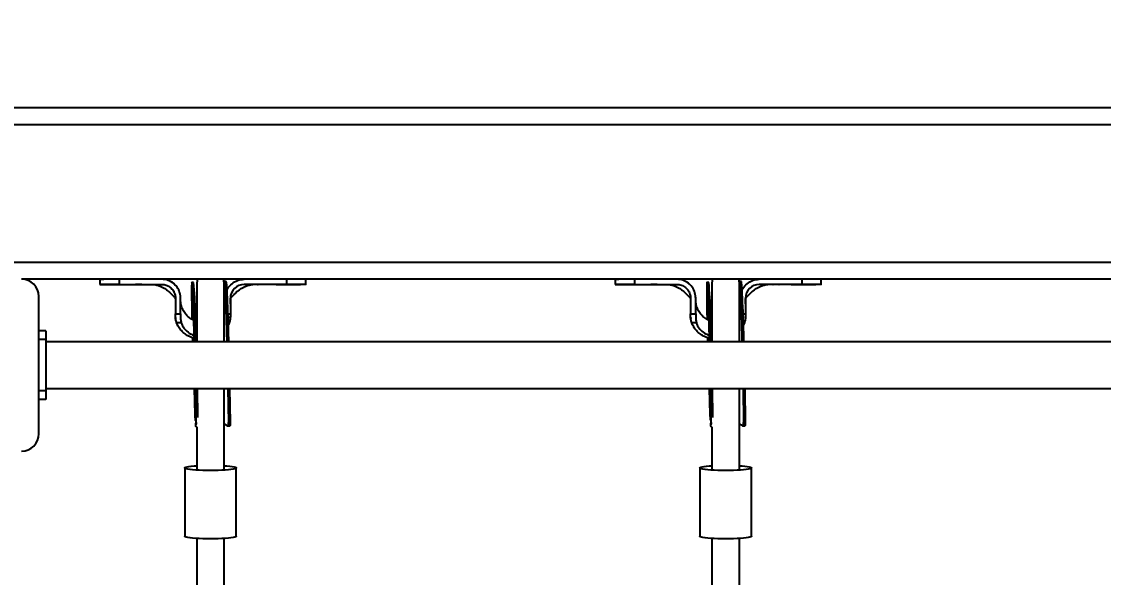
# Model space of a CAD drawing. Header units: millimetres. Extents: x -3365 to 2979, y -3775 to 2808.
# Drawn here: x 219 to 849, y 985 to 1308 of the extents above; entities that cross this region are included whole.
import ezdxf

# ---------------------------------------------------------------- set-up
doc = ezdxf.new("R2010")
doc.units = ezdxf.units.MM
for name, color, linetype in [('DIKOM_ОБЪЕКТ', 7, 'Continuous'), ('DIKOM_РАЗМЕР_ЗОНА', 7, 'Continuous'), ('DIKOM_РАЗМЕР_ОБЪЕКТА', 7, 'Continuous')]:
    doc.layers.add(name, color=color, linetype=linetype)
doc.styles.add('style1', font='arial.ttf', dxfattribs={"width": 0.8})
doc.dimstyles.new('1-50', dxfattribs={"dimtxt": 300, "dimasz": 200, "dimexe": 100, "dimexo": 0, "dimgap": 100, "dimtad": 1, "dimdec": 0, "dimtxsty": 'style1', "dimcen": 0, "dimclrd": 7, "dimclre": 7, "dimadec": 1, "dimazin": 2, "dimtfac": 1, "dimtdec": 0, "dimtmove": 0, "dimatfit": 3, "dimfxl": 0, "dimlwd": 25, "dimlwe": 18, "dimarcsym": 0})

# ---------------------------------------------------------------- blocks, each defined once
blk = doc.blocks.new('*D10')
at = {"layer": 'Defpoints', "color": 0, "transparency": 16777216}
for p in [(-921.14, 1308.33), (-1680.72, -1441.67), (325.78, -1441.67)]:
    blk.add_point(p, dxfattribs=at)
at = {"layer": 'DIKOM_РАЗМЕР_ОБЪЕКТА', "color": 7, "lineweight": 18, "transparency": 16777216}
for p, q in [((-921.14, 1308.33), (-1780.72, 1308.33)), ((325.78, -1441.67), (-1780.72, -1441.67))]:
    blk.add_line(p, q, dxfattribs=at)
at = {"layer": 'DIKOM_РАЗМЕР_ОБЪЕКТА', "color": 7, "lineweight": 25, "transparency": 16777216}
blk.add_line((-1680.72, 1108.33), (-1680.72, -1241.67), dxfattribs=at)
at = {"layer": 'DIKOM_РАЗМЕР_ОБЪЕКТА', "color": 7, "transparency": 16777216}
for points in [[(-1714.05, 1108.33), (-1647.38, 1108.33), (-1680.72, 1308.33)], [(-1714.05, -1241.67), (-1647.38, -1241.67), (-1680.72, -1441.67)]]:
    blk.add_solid(points, dxfattribs=at)
at = {"layer": 'DIKOM_РАЗМЕР_ОБЪЕКТА', "color": 0, "transparency": 16777216, "insert": (-1933.89, 16.54), "char_height": 300, "attachment_point": 5, "rotation": 90, "style": 'style1'}
blk.add_mtext('2750', dxfattribs=at)
blk = doc.blocks.new('*D12')
at = {"layer": 'Defpoints', "color": 0, "transparency": 16777216}
for p in [(-2915.08, 2808.33), (772.79, 2808.33), (178.86, -2941.67)]:
    blk.add_point(p, dxfattribs=at)
at = {"layer": 'DIKOM_РАЗМЕР_ЗОНА', "color": 7, "lineweight": 18, "transparency": 16777216}
for p, q in [((772.79, 2808.33), (-3015.08, 2808.33)), ((178.86, -2941.67), (-3015.08, -2941.67))]:
    blk.add_line(p, q, dxfattribs=at)
at = {"layer": 'DIKOM_РАЗМЕР_ЗОНА', "color": 7, "lineweight": 25, "transparency": 16777216}
blk.add_line((-2915.08, -2741.67), (-2915.08, 2608.33), dxfattribs=at)
at = {"layer": 'DIKOM_РАЗМЕР_ЗОНА', "color": 7, "transparency": 16777216}
for points in [[(-2948.41, 2608.33), (-2881.74, 2608.33), (-2915.08, 2808.33)], [(-2948.41, -2741.67), (-2881.74, -2741.67), (-2915.08, -2941.67)]]:
    blk.add_solid(points, dxfattribs=at)
at = {"layer": 'DIKOM_РАЗМЕР_ЗОНА', "color": 0, "transparency": 16777216, "insert": (-3168.25, 58.33), "char_height": 300, "attachment_point": 5, "rotation": 90, "style": 'style1'}
blk.add_mtext('5750', dxfattribs=at)

msp = doc.modelspace()

# ---------------------------------------------------------------- linework, layer by layer
at = {"layer": 'DIKOM_ОБЪЕКТ'}
for p, q in [((-971.14, 1258.33), (1328.86, 1258.33)), ((1328.86, 1248.33), (-971.14, 1248.33)), ((-971.14, 1168.33), (1328.86, 1168.33)), ((1238.86, 1158.33), (218.86, 1158.33)), ((264.44, 1158.33), (264.44, 1155.33)), ((264.44, 1155.33), (269.71, 1155.33)), ((271.03, 1155.33), (267.92, 1155.33)), ((270.8, 1155.33), (268.56, 1155.33)), ((275.72, 1158.33), (275.72, 1155.33)), ((275.72, 1155.33), (300.44, 1155.33)), ((307.17, 1156.03), (305.41, 1157.08)), ((307.87, 1155.37), (307.54, 1155.67)), ((319.02, 1156.46), (318.02, 1156.43)), ((320.86, 1155.85), (320.86, 1121.83)), ((336.86, 1121.83), (336.86, 1155.85)), ((338.01, 1156.98), (337.01, 1156.95)), ((373.15, 1155.33), (348.44, 1155.33)), ((371.92, 1155.33), (378.56, 1155.33)), ((373.15, 1158.33), (373.15, 1155.33)), ((373.33, 1155.33), (373.72, 1155.33)), ((378.62, 1155.33), (381.36, 1155.33)), ((384.44, 1155.33), (384.44, 1158.33)), ((564.44, 1158.33), (564.44, 1155.33)), ((564.44, 1155.33), (569.71, 1155.33)), ((571.03, 1155.33), (567.92, 1155.33)), ((570.8, 1155.33), (568.56, 1155.33)), ((575.72, 1158.33), (575.72, 1155.33)), ((575.72, 1155.33), (600.44, 1155.33)), ((607.17, 1156.03), (605.41, 1157.08)), ((607.87, 1155.37), (607.54, 1155.67)), ((619.02, 1156.46), (618.02, 1156.43)), ((620.86, 1155.85), (620.86, 1121.83)), ((636.86, 1121.83), (636.86, 1155.85)), ((638.01, 1156.98), (637.01, 1156.95)), ((673.15, 1155.33), (648.44, 1155.33)), ((671.92, 1155.33), (678.56, 1155.33)), ((673.15, 1158.33), (673.15, 1155.33)), ((673.33, 1155.33), (673.72, 1155.33)), ((678.62, 1155.33), (681.36, 1155.33)), ((684.44, 1155.33), (684.44, 1158.33)), ((228.86, 1068.33), (228.86, 1148.33)), ((308.44, 1147.33), (308.44, 1146.33)), ((311.44, 1146.33), (311.44, 1147.33)), ((340.44, 1147.33), (340.44, 1146.33)), ((608.44, 1147.33), (608.44, 1146.33)), ((611.44, 1146.33), (611.44, 1147.33)), ((640.44, 1147.33), (640.44, 1146.33)), ((308.44, 1146.33), (308.44, 1138.19)), ((311.44, 1138.19), (311.44, 1146.33)), ((340.44, 1146.33), (340.44, 1138.19)), ((608.44, 1146.33), (608.44, 1138.19)), ((611.44, 1138.19), (611.44, 1146.33)), ((640.44, 1146.33), (640.44, 1138.19)), ((308.44, 1138.19), (311.44, 1138.19)), ((308.52, 1136.08), (308.53, 1135.51)), ((339.04, 1138.19), (340.44, 1138.19)), ((340.37, 1135.7), (340.39, 1136.48)), ((340.39, 1135.98), (340.4, 1136.68)), ((608.44, 1138.19), (611.44, 1138.19)), ((608.52, 1136.08), (608.53, 1135.51)), ((639.04, 1138.19), (640.44, 1138.19)), ((640.37, 1135.7), (640.39, 1136.48)), ((640.39, 1135.98), (640.4, 1136.68)), ((232.86, 1128.33), (228.86, 1128.33)), ((232.86, 1128.33), (232.86, 1123.33)), ((311.82, 1132.98), (309.1, 1132.98)), ((339.77, 1132.98), (339.21, 1132.98)), ((339.77, 1132.98), (339.25, 1131.74)), ((611.82, 1132.98), (609.1, 1132.98)), ((639.77, 1132.98), (639.21, 1132.98)), ((639.77, 1132.98), (639.25, 1131.74)), ((232.86, 1123.33), (228.86, 1123.33)), ((232.86, 1123.33), (232.86, 1093.33)), ((1224.86, 1121.83), (232.86, 1121.83)), ((320.43, 1125.37), (320.86, 1125.21)), ((320.86, 1123.6), (320.48, 1123.67)), ((620.43, 1125.37), (620.86, 1125.21)), ((620.86, 1123.6), (620.48, 1123.67)), ((232.86, 1093.33), (228.86, 1093.33)), ((232.86, 1094.83), (1224.86, 1094.83)), ((232.86, 1093.33), (232.86, 1088.33)), ((319.25, 1094.83), (319.72, 1079.68)), ((320, 1094.83), (320.31, 1073.53)), ((320, 1094.83), (320.29, 1074.49)), ((321, 1094.83), (321.25, 1077.9)), ((336.86, 1047.9), (336.86, 1094.83)), ((339, 1094.83), (339.28, 1075.01)), ((340, 1094.83), (340.28, 1075.04)), ((619.25, 1094.83), (619.72, 1079.68)), ((620, 1094.83), (620.31, 1073.53)), ((620, 1094.83), (620.29, 1074.49)), ((621, 1094.83), (621.24, 1077.9)), ((636.86, 1047.9), (636.86, 1094.83)), ((639, 1094.83), (639.28, 1075.01)), ((640, 1094.83), (640.28, 1075.04)), ((232.86, 1088.33), (228.86, 1088.33)), ((320.29, 1074.49), (321.06, 1074.51)), ((320.5, 1072.4), (320.86, 1072.41)), ((320.86, 1072.41), (320.86, 1047.9)), ((337.59, 1073.87), (336.86, 1074.39)), ((339.01, 1072.91), (340.03, 1072.94)), ((339.28, 1075.01), (340.28, 1075.04)), ((620.29, 1074.49), (621.06, 1074.51)), ((620.5, 1072.4), (620.86, 1072.41)), ((620.86, 1072.41), (620.86, 1047.9)), ((637.59, 1073.87), (636.86, 1074.39)), ((639.01, 1072.91), (640.03, 1072.94)), ((639.28, 1075.01), (640.28, 1075.04)), ((313.86, 1048.51), (313.86, 1008.7)), ((343.86, 1008.7), (343.86, 1048.51)), ((613.86, 1048.51), (613.86, 1008.7)), ((643.86, 1008.7), (643.86, 1048.51)), ((320.86, 1007.44), (320.86, 978.3)), ((336.86, 978.3), (336.86, 1007.44)), ((620.86, 1007.44), (620.86, 978.3)), ((636.86, 978.3), (636.86, 1007.44))]:
    msp.add_line(p, q, dxfattribs=at)
at = {"layer": 'DIKOM_ОБЪЕКТ', "flags": 128}
for points in [[(319.53, 1121.83), (319.51, 1122.63), (319.42, 1125.95), (319.32, 1129.27), (319.22, 1132.54), (319.12, 1135.73), (319.01, 1138.8), (318.9, 1141.71), (318.79, 1144.44), (318.69, 1146.95), (318.58, 1149.22), (318.48, 1151.21), (318.38, 1152.9), (318.29, 1154.28), (318.2, 1155.33), (318.12, 1156.04), (318.05, 1156.39), (317.99, 1156.39), (317.94, 1156.03), (317.9, 1155.32), (317.87, 1154.27), (317.86, 1152.88), (317.85, 1151.18), (317.86, 1149.19), (317.88, 1146.92), (317.9, 1144.4), (317.95, 1141.67), (318, 1138.75), (318.06, 1135.68), (318.07, 1135.06)], [(321.25, 1158.33), (321.06, 1157.63), (320.86, 1155.85)], [(336.86, 1155.85), (336.66, 1157.63), (336.46, 1158.33)], [(338.53, 1121.83), (338.5, 1123.15), (338.41, 1126.47), (338.31, 1129.79), (338.21, 1133.06), (338.11, 1136.25), (338, 1139.32), (337.89, 1142.23), (337.78, 1144.96), (337.67, 1147.47), (337.57, 1149.74), (337.47, 1151.73), (337.37, 1153.42), (337.28, 1154.8), (337.19, 1155.85), (337.11, 1156.56), (337.04, 1156.91), (336.98, 1156.91), (336.93, 1156.55), (336.89, 1155.84), (336.86, 1154.79), (336.86, 1154.37)], [(339.53, 1121.83), (339.5, 1123.18), (339.41, 1126.5), (339.31, 1129.82), (339.21, 1133.08), (339.11, 1136.27), (339, 1139.34), (338.89, 1142.26), (338.78, 1144.99), (338.67, 1147.5), (338.57, 1149.76), (338.47, 1151.76), (338.37, 1153.45), (338.27, 1154.83), (338.19, 1155.88), (338.11, 1156.58), (338.04, 1156.94), (338.01, 1156.98)], [(619.53, 1121.83), (619.51, 1122.63), (619.42, 1125.95), (619.32, 1129.27), (619.22, 1132.54), (619.12, 1135.73), (619.01, 1138.8), (618.9, 1141.71), (618.79, 1144.44), (618.69, 1146.95), (618.58, 1149.22), (618.48, 1151.21), (618.38, 1152.9), (618.29, 1154.28), (618.2, 1155.33), (618.12, 1156.04), (618.05, 1156.39), (617.99, 1156.39), (617.94, 1156.03), (617.9, 1155.32), (617.87, 1154.27), (617.86, 1152.88), (617.85, 1151.18), (617.86, 1149.19), (617.88, 1146.92), (617.9, 1144.4), (617.95, 1141.67), (618, 1138.75), (618.06, 1135.68), (618.07, 1135.06)], [(621.25, 1158.33), (621.06, 1157.63), (620.86, 1155.85)], [(636.86, 1155.85), (636.66, 1157.63), (636.46, 1158.33)], [(638.53, 1121.83), (638.5, 1123.15), (638.41, 1126.47), (638.31, 1129.79), (638.21, 1133.06), (638.11, 1136.25), (638, 1139.32), (637.89, 1142.23), (637.78, 1144.96), (637.67, 1147.47), (637.57, 1149.74), (637.47, 1151.73), (637.37, 1153.42), (637.28, 1154.8), (637.19, 1155.85), (637.11, 1156.56), (637.04, 1156.91), (636.98, 1156.91), (636.93, 1156.55), (636.89, 1155.84), (636.86, 1154.79), (636.86, 1154.37)], [(639.53, 1121.83), (639.5, 1123.18), (639.41, 1126.5), (639.31, 1129.82), (639.21, 1133.08), (639.11, 1136.27), (639, 1139.34), (638.89, 1142.26), (638.78, 1144.99), (638.67, 1147.5), (638.57, 1149.76), (638.47, 1151.76), (638.37, 1153.45), (638.27, 1154.83), (638.19, 1155.88), (638.11, 1156.58), (638.04, 1156.94), (638.01, 1156.98)], [(318.34, 1124.27), (318.39, 1122.59), (318.41, 1121.83)], [(618.34, 1124.27), (618.39, 1122.59), (618.41, 1121.83)], [(328.86, 1047.01), (326.57, 1047.03), (324.33, 1047.08), (322.2, 1047.17), (320.23, 1047.28), (318.45, 1047.43), (316.93, 1047.6), (315.68, 1047.79), (314.74, 1048), (314.13, 1048.22), (313.87, 1048.45), (313.96, 1048.68), (314.39, 1048.9), (315.17, 1049.12), (316.27, 1049.32), (317.66, 1049.5), (319.31, 1049.66), (320.86, 1049.77)], [(336.86, 1049.77), (338.4, 1049.66), (340.05, 1049.5), (341.45, 1049.32), (342.54, 1049.12), (343.32, 1048.9), (343.76, 1048.68), (343.85, 1048.45), (343.58, 1048.22), (342.97, 1048), (342.03, 1047.79), (340.79, 1047.6), (339.26, 1047.43), (337.49, 1047.28), (335.51, 1047.17), (333.38, 1047.08), (331.15, 1047.03), (328.86, 1047.01)], [(628.86, 1047.01), (626.57, 1047.03), (624.33, 1047.08), (622.2, 1047.17), (620.23, 1047.28), (618.45, 1047.43), (616.93, 1047.6), (615.68, 1047.79), (614.74, 1048), (614.13, 1048.22), (613.87, 1048.45), (613.96, 1048.68), (614.39, 1048.9), (615.17, 1049.12), (616.27, 1049.32), (617.66, 1049.5), (619.31, 1049.66), (620.86, 1049.77)], [(636.86, 1049.77), (638.4, 1049.66), (640.05, 1049.5), (641.45, 1049.32), (642.54, 1049.12), (643.32, 1048.9), (643.76, 1048.68), (643.85, 1048.45), (643.58, 1048.22), (642.97, 1048), (642.03, 1047.79), (640.79, 1047.6), (639.26, 1047.43), (637.49, 1047.28), (635.51, 1047.17), (633.38, 1047.08), (631.15, 1047.03), (628.86, 1047.01)], [(328.86, 1007.21), (326.57, 1007.23), (324.33, 1007.28), (322.2, 1007.37), (320.23, 1007.48), (318.45, 1007.63), (316.93, 1007.8), (315.68, 1007.99), (314.74, 1008.2), (314.13, 1008.42), (313.87, 1008.65), (313.86, 1008.7)], [(343.86, 1008.7), (343.85, 1008.65), (343.58, 1008.42), (342.97, 1008.2), (342.03, 1007.99), (340.79, 1007.8), (339.26, 1007.63), (337.49, 1007.48), (335.51, 1007.37), (333.38, 1007.28), (331.15, 1007.23), (328.86, 1007.21)], [(628.86, 1007.21), (626.57, 1007.23), (624.33, 1007.28), (622.2, 1007.37), (620.23, 1007.48), (618.45, 1007.63), (616.93, 1007.8), (615.68, 1007.99), (614.74, 1008.2), (614.13, 1008.42), (613.87, 1008.65), (613.86, 1008.7)], [(643.86, 1008.7), (643.85, 1008.65), (643.58, 1008.42), (642.97, 1008.2), (642.03, 1007.99), (640.79, 1007.8), (639.26, 1007.63), (637.49, 1007.48), (635.51, 1007.37), (633.38, 1007.28), (631.15, 1007.23), (628.86, 1007.21)]]:
    msp.add_lwpolyline(points, dxfattribs=at)
at = {"layer": 'DIKOM_ОБЪЕКТ'}
for centre, radius, start, end in [((218.86, 1148.33), 10, 0, 90), ((-170.23, 1117.83), 490.78, 0.46753, 4.51487), ((348.44, 1147.33), 8, 89.99959, 180.00126), ((129.77, 1117.83), 490.78, 0.46753, 4.51487), ((648.44, 1147.33), 8, 90.00081, 180.00005), ((218.86, 1068.33), 10, 270, 0)]:
    msp.add_arc(centre, radius, start, end, dxfattribs=at)
for points, knots in [([(264.45, 1158.33), (264.5, 1158.33), (264.59, 1158.33), (265.36, 1158.33), (266.26, 1158.33), (266.68, 1158.33)], [0, 0, 0, 0, 0.340107, 0.690673, 1, 1, 1, 1]), ([(275.72, 1155.33), (275.63, 1155.33), (275.22, 1155.33), (273.51, 1155.33), (271.09, 1155.33), (268.55, 1155.33), (266.72, 1155.33), (265.38, 1155.33), (264.57, 1155.33), (264.49, 1155.33), (264.46, 1155.33)], [0, 0, 0, 0, 0.012377, 0.061895, 0.261123, 0.409634, 0.562453, 0.710964, 0.863783, 1, 1, 1, 1]), ([(269.71, 1155.33), (270.1, 1155.33), (270.88, 1155.33), (272.09, 1155.33), (272.71, 1155.33)], [0, 0, 0, 0, 0.492056, 1, 1, 1, 1]), ([(270.07, 1155.33), (271.19, 1155.33), (273.52, 1155.33), (276.01, 1155.33), (277.31, 1155.33)], [0, 0, 0, 0, 0.47816, 1, 1, 1, 1]), ([(275.33, 1155.33), (276.26, 1155.33), (278.22, 1155.33), (280.73, 1155.33), (282.04, 1155.33)], [0, 0, 0, 0, 0.477468, 1, 1, 1, 1]), ([(288.89, 1155.33), (288.9, 1155.33), (288.97, 1155.33), (288.59, 1155.33), (287.75, 1155.33), (286.58, 1155.33), (285.66, 1155.33), (285.24, 1155.33)], [0, 0, 0, 0, 0.06425, 0.306792, 0.549341, 0.791885, 1, 1, 1, 1]), ([(295.25, 1155.32), (295.32, 1155.32), (295.48, 1155.32), (295.65, 1155.32), (295.73, 1155.32)], [0, 0, 0, 0, 0.49808, 1, 1, 1, 1]), ([(295.57, 1155.33), (295.93, 1155.31), (296.63, 1155.27), (298.45, 1154.79), (300.19, 1154.07), (301.62, 1153.31), (302.72, 1152.6), (303.64, 1151.95), (304.52, 1151.23), (305.47, 1150.38), (306.37, 1149.33), (307.25, 1148.56), (307.84, 1147.87), (308.24, 1147.36), (308.34, 1147.11), (308.36, 1147.05), (308.38, 1147.02), (308.39, 1146.99), (308.4, 1146.95), (308.42, 1146.86), (308.42, 1146.8), (308.44, 1146.75), (308.44, 1146.45), (308.44, 1146.34), (308.44, 1146.29)], [0, 0, 0, 0, 0.150023, 0.285116, 0.400988, 0.491061, 0.549656, 0.595442, 0.653442, 0.721442, 0.788229, 0.844913, 0.895827, 0.92003, 0.924448, 0.926119, 0.927575, 0.929021, 0.930602, 0.93441, 0.957286, 0.976122, 0.990799, 1, 1, 1, 1]), ([(311.44, 1147.33), (311.43, 1147.42), (311.43, 1147.84), (311.31, 1149.5), (310.51, 1152.26), (308.29, 1155.33), (305.19, 1157.48), (302.4, 1158.27), (300.8, 1158.32), (300.44, 1158.33)], [0, 0, 0, 0, 0.014813, 0.074109, 0.290051, 0.505969, 0.720948, 0.936015, 1, 1, 1, 1]), ([(300.44, 1155.33), (300.66, 1155.32), (301.78, 1155.29), (303.77, 1154.77), (306.04, 1153.25), (307.68, 1151.06), (308.37, 1148.96), (308.42, 1147.7), (308.44, 1147.33)], [0, 0, 0, 0, 0.054127, 0.268333, 0.482528, 0.697285, 0.911981, 1, 1, 1, 1]), ([(307.66, 1155.63), (307.6, 1155.68), (307.48, 1155.78), (307.37, 1155.87), (307.32, 1155.91)], [0, 0, 0, 0, 0.500187, 1, 1, 1, 1]), ([(338.46, 1151.84), (338.48, 1151.94), (338.85, 1153.23), (340.63, 1155.27), (343.61, 1157.46), (346.44, 1158.27), (348.05, 1158.32), (348.44, 1158.33)], [0, 0, 0, 0, 0.025862, 0.319907, 0.613801, 0.908345, 1, 1, 1, 1]), ([(340.44, 1144.02), (340.44, 1143.98), (340.44, 1143.91), (340.44, 1144.09), (340.44, 1144.75), (340.44, 1145.48), (340.44, 1146.02), (340.43, 1146.53), (340.44, 1146.79), (340.46, 1146.86), (340.46, 1146.91), (340.48, 1146.98), (340.49, 1147.01), (340.5, 1147.04), (340.52, 1147.07), (340.54, 1147.13), (340.64, 1147.37), (341.04, 1147.88), (341.68, 1148.6), (342.6, 1149.45), (343.53, 1150.48), (344.47, 1151.33), (345.3, 1151.99), (346.17, 1152.61), (347.26, 1153.31), (348.7, 1154.08), (350.46, 1154.79), (352.31, 1155.27), (353.03, 1155.31), (353.41, 1155.33)], [0, 0, 0, 0, 0.038804, 0.073968, 0.124841, 0.172223, 0.205993, 0.227863, 0.241702, 0.25434, 0.26854, 0.27144, 0.272636, 0.273736, 0.274874, 0.27619, 0.279636, 0.298267, 0.337815, 0.38835, 0.446679, 0.494113, 0.533655, 0.567928, 0.614048, 0.68494, 0.776098, 0.882282, 1, 1, 1, 1]), ([(356.28, 1155.32), (356.33, 1155.32), (356.42, 1155.32), (356.52, 1155.32), (356.57, 1155.31)], [0, 0, 0, 0, 0.499401, 1, 1, 1, 1]), ([(363.66, 1155.33), (363.61, 1155.33), (363.06, 1155.33), (362.07, 1155.33), (360.89, 1155.33), (360.17, 1155.33), (359.86, 1155.33), (359.94, 1155.33), (359.95, 1155.33)], [0, 0, 0, 0, 0.022189, 0.263645, 0.505089, 0.746544, 0.988001, 1, 1, 1, 1]), ([(367.11, 1155.33), (368.42, 1155.33), (370.92, 1155.33), (372.87, 1155.33), (373.81, 1155.33)], [0, 0, 0, 0, 0.522448, 1, 1, 1, 1]), ([(384.41, 1155.33), (384.42, 1155.33), (384.51, 1155.33), (384.16, 1155.33), (383.3, 1155.33), (381.87, 1155.33), (379.93, 1155.33), (377.16, 1155.33), (374.66, 1155.33), (373.15, 1155.33)], [0, 0, 0, 0, 0.012296, 0.165143, 0.313683, 0.466532, 0.615072, 0.767919, 1, 1, 1, 1]), ([(564.45, 1158.33), (564.5, 1158.33), (564.59, 1158.33), (565.36, 1158.33), (566.26, 1158.33), (566.68, 1158.33)], [0, 0, 0, 0, 0.340107, 0.690669, 1, 1, 1, 1]), ([(575.72, 1155.33), (575.63, 1155.33), (575.22, 1155.33), (573.51, 1155.33), (571.09, 1155.33), (568.55, 1155.33), (566.72, 1155.33), (565.38, 1155.33), (564.57, 1155.33), (564.49, 1155.33), (564.46, 1155.33)], [0, 0, 0, 0, 0.012373, 0.06189, 0.261123, 0.409634, 0.562454, 0.710964, 0.863782, 1, 1, 1, 1]), ([(569.71, 1155.33), (570.1, 1155.33), (570.88, 1155.33), (572.09, 1155.33), (572.71, 1155.33)], [0, 0, 0, 0, 0.492052, 1, 1, 1, 1]), ([(570.07, 1155.33), (571.19, 1155.33), (573.52, 1155.33), (576.01, 1155.33), (577.31, 1155.33)], [0, 0, 0, 0, 0.47816, 1, 1, 1, 1]), ([(575.33, 1155.33), (576.26, 1155.33), (578.22, 1155.33), (580.73, 1155.33), (582.04, 1155.33)], [0, 0, 0, 0, 0.477468, 1, 1, 1, 1]), ([(588.89, 1155.33), (588.9, 1155.33), (588.97, 1155.33), (588.59, 1155.33), (587.75, 1155.33), (586.58, 1155.33), (585.66, 1155.33), (585.24, 1155.33)], [0, 0, 0, 0, 0.064251, 0.306797, 0.549351, 0.791899, 1, 1, 1, 1]), ([(595.25, 1155.32), (595.32, 1155.32), (595.48, 1155.32), (595.65, 1155.32), (595.73, 1155.32)], [0, 0, 0, 0, 0.49808, 1, 1, 1, 1]), ([(595.57, 1155.33), (595.93, 1155.31), (596.63, 1155.27), (598.45, 1154.79), (600.19, 1154.07), (601.62, 1153.31), (602.72, 1152.6), (603.64, 1151.95), (604.52, 1151.23), (605.47, 1150.38), (606.37, 1149.33), (607.25, 1148.56), (607.84, 1147.87), (608.24, 1147.36), (608.34, 1147.11), (608.36, 1147.05), (608.38, 1147.02), (608.39, 1146.99), (608.4, 1146.95), (608.42, 1146.86), (608.42, 1146.8), (608.44, 1146.75), (608.44, 1146.45), (608.44, 1146.34), (608.44, 1146.29)], [0, 0, 0, 0, 0.150025, 0.285115, 0.400987, 0.49106, 0.549655, 0.595441, 0.653441, 0.721441, 0.788228, 0.844912, 0.895829, 0.920029, 0.924448, 0.92612, 0.927576, 0.92902, 0.930603, 0.93441, 0.957286, 0.976122, 0.990799, 1, 1, 1, 1]), ([(611.44, 1147.33), (611.43, 1147.42), (611.43, 1147.84), (611.31, 1149.5), (610.51, 1152.26), (608.29, 1155.33), (605.19, 1157.48), (602.4, 1158.27), (600.8, 1158.32), (600.44, 1158.33)], [0, 0, 0, 0, 0.014813, 0.074109, 0.290048, 0.505965, 0.720949, 0.936008, 1, 1, 1, 1]), ([(600.44, 1155.33), (600.66, 1155.32), (601.78, 1155.29), (603.77, 1154.77), (606.04, 1153.25), (607.68, 1151.06), (608.37, 1148.96), (608.42, 1147.7), (608.44, 1147.33)], [0, 0, 0, 0, 0.054127, 0.268332, 0.482527, 0.697283, 0.911982, 1, 1, 1, 1]), ([(607.66, 1155.63), (607.6, 1155.68), (607.48, 1155.78), (607.37, 1155.87), (607.32, 1155.91)], [0, 0, 0, 0, 0.500188, 1, 1, 1, 1]), ([(638.46, 1151.84), (638.48, 1151.94), (638.85, 1153.23), (640.63, 1155.27), (643.61, 1157.46), (646.44, 1158.27), (648.05, 1158.32), (648.44, 1158.33)], [0, 0, 0, 0, 0.025862, 0.319908, 0.613809, 0.908355, 1, 1, 1, 1]), ([(640.44, 1144.02), (640.44, 1143.98), (640.44, 1143.91), (640.44, 1144.09), (640.44, 1144.75), (640.44, 1145.48), (640.44, 1146.02), (640.43, 1146.53), (640.44, 1146.79), (640.45, 1146.86), (640.46, 1146.91), (640.48, 1146.98), (640.49, 1147.01), (640.5, 1147.04), (640.52, 1147.07), (640.54, 1147.13), (640.64, 1147.37), (641.04, 1147.88), (641.68, 1148.6), (642.6, 1149.45), (643.53, 1150.48), (644.47, 1151.33), (645.3, 1151.99), (646.17, 1152.61), (647.26, 1153.31), (648.7, 1154.08), (650.46, 1154.79), (652.31, 1155.27), (653.03, 1155.31), (653.41, 1155.33)], [0, 0, 0, 0, 0.038804, 0.073968, 0.124841, 0.172223, 0.205993, 0.227863, 0.241702, 0.25434, 0.268539, 0.27144, 0.272637, 0.273737, 0.274874, 0.276191, 0.279636, 0.298268, 0.337813, 0.38835, 0.446677, 0.494111, 0.533654, 0.567929, 0.614049, 0.684939, 0.776099, 0.882281, 1, 1, 1, 1]), ([(656.28, 1155.32), (656.32, 1155.32), (656.42, 1155.32), (656.52, 1155.32), (656.57, 1155.31)], [0, 0, 0, 0, 0.499802, 1, 1, 1, 1]), ([(663.66, 1155.33), (663.61, 1155.33), (663.06, 1155.33), (662.07, 1155.33), (660.89, 1155.33), (660.17, 1155.33), (659.86, 1155.33), (659.94, 1155.33), (659.95, 1155.33)], [0, 0, 0, 0, 0.02217, 0.263626, 0.505085, 0.74654, 0.987998, 1, 1, 1, 1]), ([(667.11, 1155.33), (668.42, 1155.33), (670.92, 1155.33), (672.87, 1155.33), (673.81, 1155.33)], [0, 0, 0, 0, 0.522448, 1, 1, 1, 1]), ([(684.41, 1155.33), (684.42, 1155.33), (684.51, 1155.33), (684.16, 1155.33), (683.3, 1155.33), (681.87, 1155.33), (679.93, 1155.33), (677.16, 1155.33), (674.66, 1155.33), (673.15, 1155.33)], [0, 0, 0, 0, 0.012296, 0.165143, 0.313683, 0.466531, 0.615069, 0.767919, 1, 1, 1, 1]), ([(319.19, 1151.37), (319.18, 1151.37), (318.98, 1151.43), (318.88, 1150.72), (318.8, 1149.09), (318.86, 1146.7), (318.99, 1143.82), (319.1, 1140.81), (319.21, 1137.99), (319.3, 1135.47), (319.37, 1133.25), (319.45, 1130.82), (319.53, 1128.03), (319.62, 1124.96), (319.67, 1122.85), (319.7, 1121.83)], [0, 0, 0, 0, 0.007291, 0.12555, 0.23609, 0.337725, 0.430801, 0.520494, 0.607499, 0.664033, 0.719362, 0.77719, 0.845664, 0.92506, 1, 1, 1, 1]), ([(619.19, 1151.37), (619.18, 1151.37), (618.98, 1151.43), (618.88, 1150.72), (618.8, 1149.09), (618.86, 1146.7), (618.99, 1143.82), (619.1, 1140.81), (619.21, 1137.99), (619.3, 1135.47), (619.37, 1133.25), (619.45, 1130.82), (619.53, 1128.03), (619.62, 1124.96), (619.67, 1122.85), (619.7, 1121.83)], [0, 0, 0, 0, 0.007291, 0.125551, 0.23609, 0.337725, 0.430802, 0.520494, 0.607499, 0.664033, 0.719362, 0.77719, 0.845664, 0.92506, 1, 1, 1, 1]), ([(319.33, 1134.45), (318.83, 1134.66), (317.48, 1135.21), (315.58, 1136.7), (313.72, 1138.79), (312.34, 1141.29), (311.67, 1143.56), (311.47, 1145.18), (311.44, 1145.94), (311.44, 1146.24), (311.44, 1146.34)], [0, 0, 0, 0, 0.106806, 0.287754, 0.471892, 0.658901, 0.846773, 0.938095, 0.979955, 1, 1, 1, 1]), ([(619.33, 1134.45), (618.83, 1134.66), (617.48, 1135.21), (615.58, 1136.7), (613.72, 1138.79), (612.34, 1141.29), (611.67, 1143.56), (611.47, 1145.18), (611.44, 1145.94), (611.44, 1146.24), (611.44, 1146.34)], [0, 0, 0, 0, 0.106806, 0.287753, 0.471896, 0.658904, 0.846772, 0.938096, 0.979955, 1, 1, 1, 1]), ([(308.44, 1137.11), (308.44, 1137.2), (308.44, 1137.56), (308.44, 1137.92), (308.44, 1138.19)], [0, 0, 0, 0, 0.256261, 1, 1, 1, 1]), ([(309.1, 1132.98), (308.91, 1133.64), (308.51, 1134.98), (308.46, 1136.39), (308.44, 1137.11)], [0, 0, 0, 0, 0.491587, 1, 1, 1, 1]), ([(311.44, 1138.19), (311.44, 1138.11), (311.44, 1137.68), (311.44, 1136.6), (311.38, 1134.92), (311.67, 1133.63), (311.82, 1132.98)], [0, 0, 0, 0, 0.048385, 0.241898, 0.617089, 1, 1, 1, 1]), ([(320.86, 1133.88), (320.69, 1133.9), (320.45, 1133.94), (320.23, 1134.04), (320.17, 1134.07)], [0, 0, 0, 0, 0.710437, 1, 1, 1, 1]), ([(340.44, 1137.11), (340.41, 1136.41), (340.36, 1135), (339.97, 1133.66), (339.77, 1132.98)], [0, 0, 0, 0, 0.492132, 1, 1, 1, 1]), ([(340.44, 1138.19), (340.44, 1138.1), (340.44, 1137.74), (340.44, 1137.38), (340.44, 1137.11)], [0, 0, 0, 0, 0.256358, 1, 1, 1, 1]), ([(608.44, 1137.11), (608.44, 1137.2), (608.44, 1137.56), (608.44, 1137.92), (608.44, 1138.19)], [0, 0, 0, 0, 0.256261, 1, 1, 1, 1]), ([(609.1, 1132.98), (608.91, 1133.64), (608.51, 1134.98), (608.46, 1136.39), (608.44, 1137.11)], [0, 0, 0, 0, 0.491587, 1, 1, 1, 1]), ([(611.44, 1138.19), (611.44, 1138.11), (611.44, 1137.68), (611.44, 1136.6), (611.38, 1134.92), (611.67, 1133.63), (611.82, 1132.98)], [0, 0, 0, 0, 0.048385, 0.241897, 0.617086, 1, 1, 1, 1]), ([(620.86, 1133.88), (620.69, 1133.9), (620.45, 1133.94), (620.23, 1134.04), (620.17, 1134.07)], [0, 0, 0, 0, 0.710437, 1, 1, 1, 1]), ([(640.44, 1137.11), (640.41, 1136.41), (640.36, 1135), (639.97, 1133.66), (639.77, 1132.98)], [0, 0, 0, 0, 0.492128, 1, 1, 1, 1]), ([(640.44, 1138.19), (640.44, 1138.1), (640.44, 1137.74), (640.44, 1137.38), (640.44, 1137.11)], [0, 0, 0, 0, 0.256358, 1, 1, 1, 1]), ([(319.64, 1123.85), (318.85, 1124.09), (317.11, 1124.62), (314.62, 1125.99), (312.35, 1127.8), (310.56, 1129.94), (309.57, 1131.72), (309.18, 1132.77), (309.1, 1132.98)], [0, 0, 0, 0, 0.169876, 0.375461, 0.580845, 0.766637, 0.952214, 1, 1, 1, 1]), ([(311.82, 1132.98), (312.03, 1132.4), (312.6, 1130.81), (314.4, 1128.51), (316.86, 1126.54), (318.8, 1125.93), (319.59, 1125.68)], [0, 0, 0, 0, 0.167392, 0.456939, 0.777222, 1, 1, 1, 1]), ([(619.64, 1123.85), (618.85, 1124.09), (617.11, 1124.62), (614.62, 1125.99), (612.35, 1127.8), (610.56, 1129.94), (609.57, 1131.72), (609.18, 1132.77), (609.1, 1132.98)], [0, 0, 0, 0, 0.169877, 0.375455, 0.580839, 0.766637, 0.952214, 1, 1, 1, 1]), ([(611.82, 1132.98), (612.03, 1132.4), (612.6, 1130.81), (614.4, 1128.51), (616.86, 1126.54), (618.8, 1125.93), (619.59, 1125.68)], [0, 0, 0, 0, 0.167391, 0.456931, 0.777213, 1, 1, 1, 1]), ([(319.72, 1079.68), (319.74, 1079.14), (319.77, 1078.06), (319.88, 1076.81), (320.01, 1076.09), (320.23, 1075.98), (320.27, 1075.96)], [0, 0, 0, 0, 0.309465, 0.619024, 0.925151, 1, 1, 1, 1]), ([(619.72, 1079.68), (619.74, 1079.14), (619.77, 1078.06), (619.88, 1076.81), (620.01, 1076.09), (620.23, 1075.98), (620.27, 1075.96)], [0, 0, 0, 0, 0.309467, 0.619026, 0.925158, 1, 1, 1, 1]), ([(320.5, 1072.41), (320.44, 1072.45), (320.32, 1072.53), (320.31, 1073.26), (320.3, 1074.08), (320.29, 1074.49)], [0, 0, 0, 0, 0.317891, 0.653647, 1, 1, 1, 1]), ([(337.59, 1073.87), (337.9, 1073.62), (338.52, 1073.12), (339.03, 1072.83), (339.25, 1073.04), (339.3, 1073.73), (339.29, 1074.57), (339.28, 1075.01)], [0, 0, 0, 0, 0.203791, 0.408432, 0.596906, 0.787457, 1, 1, 1, 1]), ([(340.28, 1075.04), (340.29, 1074.62), (340.3, 1073.77), (340.27, 1073.05), (340.11, 1073), (340.03, 1072.97)], [0, 0, 0, 0, 0.353025, 0.706181, 1, 1, 1, 1]), ([(620.5, 1072.41), (620.44, 1072.45), (620.32, 1072.53), (620.31, 1073.26), (620.3, 1074.08), (620.29, 1074.49)], [0, 0, 0, 0, 0.317893, 0.653648, 1, 1, 1, 1]), ([(637.59, 1073.87), (637.9, 1073.62), (638.52, 1073.12), (639.03, 1072.83), (639.25, 1073.04), (639.3, 1073.73), (639.29, 1074.57), (639.28, 1075.01)], [0, 0, 0, 0, 0.203784, 0.408431, 0.596904, 0.787456, 1, 1, 1, 1]), ([(640.28, 1075.04), (640.29, 1074.62), (640.3, 1073.77), (640.27, 1073.05), (640.11, 1073), (640.03, 1072.97)], [0, 0, 0, 0, 0.353025, 0.706181, 1, 1, 1, 1])]:
    msp.add_open_spline(points, degree=3, knots=knots, dxfattribs=at)

# ---------------------------------------------------------------- dimensions: what is measured, and where the dimension line sits
at = {"layer": 'DIKOM_РАЗМЕР_ЗОНА'}
dim = msp.add_linear_dim(base=(-2915.08, 2808.33), p1=(178.86, -2941.67), p2=(772.79, 2808.33), angle=90, dimstyle='1-50', dxfattribs=at)
dim.commit()
dim.dimension.update_dxf_attribs({"geometry": '*D12', "text_midpoint": (-2915.08, 58.33), "dimtype": 160})
at = {"layer": 'DIKOM_РАЗМЕР_ОБЪЕКТА'}
dim = msp.add_linear_dim(base=(-1680.72, -1441.67), p1=(-921.14, 1308.33), p2=(325.78, -1441.67), angle=90, dimstyle='1-50', dxfattribs=at)
dim.commit()
dim.dimension.update_dxf_attribs({"geometry": '*D10', "text_midpoint": (-1680.72, 16.54), "dimtype": 160})

doc.saveas('drawing.dxf')
